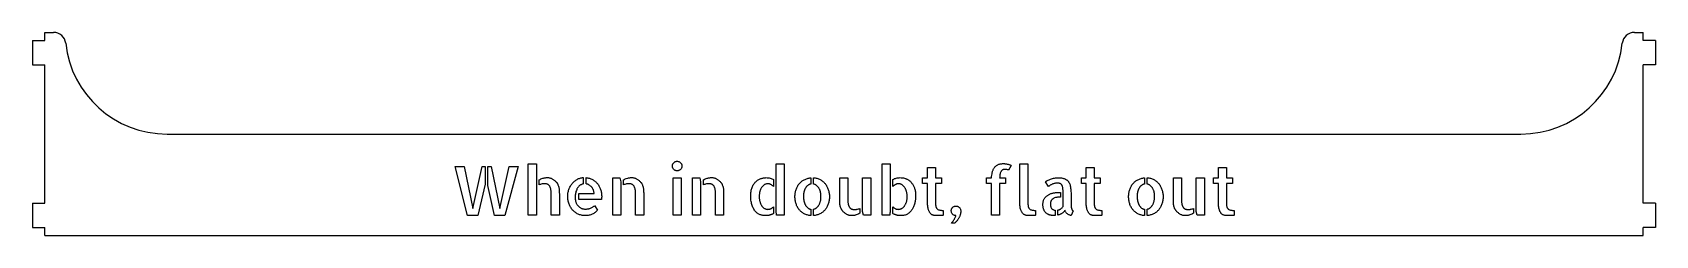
# Model space of a CAD drawing. Header units: millimetres. Extents: x -199 to 199, y -25 to 25.
import ezdxf

# ---------------------------------------------------------------- set-up
doc = ezdxf.new("R2010")
doc.units = ezdxf.units.MM

msp = doc.modelspace()

# ---------------------------------------------------------------- linework, layer by layer
at = {"color": 7, "linetype": 'Continuous', "lineweight": 25}
for p, q in [((-196, 25), (-193.84, 25)), ((-196, 23), (-196, 25)), ((193.84, 25), (196, 25)), ((196, 23), (196, 25)), ((-199, 23), (-196, 23)), ((-199, 23), (-199, 17)), ((199, 23), (196, 23)), ((199, 23), (199, 17)), ((-199, 17), (-196, 17)), ((-196, -17), (-196, 17)), ((196, -17), (196, 17)), ((199, 17), (196, 17)), ((-166, 0), (166, 0)), ((-77.41, -20), (-77.41, -7.35)), ((-77.41, -7.35), (-75.44, -7.35)), ((-75.44, -7.35), (-75.44, -20)), ((-16.63, -18.91), (-16.63, -7.35)), ((-16.63, -7.35), (-14.64, -7.35)), ((-14.64, -7.35), (-14.64, -20)), ((9.35, -20), (9.35, -7.35)), ((9.35, -7.35), (11.32, -7.35)), ((11.32, -7.35), (11.32, -18.91)), ((40.99, -7.74), (40.36, -8.91)), ((43.13, -7.35), (45.11, -7.35)), ((43.13, -17.1), (43.13, -7.35)), ((45.11, -7.35), (45.11, -17.2)), ((-95.37, -8), (-93.16, -8)), ((-92.33, -20.07), (-95.37, -8)), ((-93.16, -8), (-91.04, -18.35)), ((-91.04, -18.35), (-88.76, -8)), ((-88.76, -8), (-87.99, -8)), ((-87.99, -8), (-87.99, -12.35)), ((-87.33, -12.66), (-87.33, -8)), ((-87.33, -8), (-86.55, -8)), ((-86.55, -8), (-84.43, -18.35)), ((-84.43, -18.35), (-82.13, -8)), ((-79.92, -8), (-83.16, -20.07)), ((-82.13, -8), (-79.92, -8)), ((-74.77, -12.53), (-74.77, -11.27)), ((-63.93, -10.72), (-63.93, -12.28)), ((-63.26, -12.27), (-63.26, -10.74)), ((-56.72, -20), (-56.72, -10.82)), ((-56.72, -10.82), (-54.96, -10.82)), ((-54.96, -10.82), (-54.75, -11.75)), ((-54.75, -11.75), (-54.75, -20)), ((-54.08, -12.53), (-54.08, -11.27)), ((-41.92, -10.82), (-39.93, -10.82)), ((-41.92, -20), (-41.92, -10.82)), ((-39.93, -10.82), (-39.93, -20)), ((-37.11, -20), (-37.11, -10.82)), ((-37.11, -10.82), (-35.36, -10.82)), ((-35.36, -10.82), (-35.15, -11.75)), ((-35.15, -11.75), (-35.15, -20)), ((-34.48, -12.53), (-34.48, -11.27)), ((-17.3, -11.17), (-17.3, -12.9)), ((-8.15, -10.78), (-8.15, -12.3)), ((-7.48, -12.3), (-7.48, -10.77)), ((-1.06, -10.82), (0.93, -10.82)), ((-1.06, -15.98), (-1.06, -10.82)), ((0.93, -10.82), (0.93, -15.82)), ((4.56, -19.05), (4.56, -10.82)), ((4.56, -10.82), (6.55, -10.82)), ((6.55, -10.82), (6.55, -20)), ((11.99, -12.92), (11.99, -11.17)), ((19.29, -12.15), (19.29, -10.82)), ((19.29, -10.82), (20.5, -10.82)), ((20.5, -10.82), (20.5, -8.21)), ((20.5, -8.21), (22.47, -8.21)), ((22.47, -8.21), (22.47, -10.82)), ((22.47, -10.82), (23.93, -10.82)), ((23.93, -10.82), (23.93, -12.15)), ((34.93, -12.15), (34.93, -10.82)), ((34.93, -10.82), (36.17, -10.82)), ((38.16, -10.82), (39.57, -10.82)), ((39.57, -10.82), (39.57, -12.15)), ((50.16, -12.9), (49.43, -11.78)), ((58.2, -12.15), (58.2, -10.82)), ((58.2, -10.82), (59.4, -10.82)), ((59.4, -10.82), (59.4, -8.21)), ((59.4, -8.21), (61.37, -8.21)), ((61.37, -8.21), (61.37, -10.82)), ((61.37, -10.82), (62.84, -10.82)), ((62.84, -10.82), (62.84, -12.15)), ((73.67, -10.78), (73.67, -12.3)), ((74.33, -12.3), (74.33, -10.77)), ((80.76, -10.82), (82.75, -10.82)), ((80.76, -15.98), (80.76, -10.82)), ((82.75, -10.82), (82.75, -15.82)), ((86.38, -19.05), (86.38, -10.82)), ((86.38, -10.82), (88.36, -10.82)), ((88.36, -10.82), (88.36, -20)), ((90.61, -12.15), (90.61, -10.82)), ((90.61, -10.82), (91.82, -10.82)), ((91.82, -10.82), (91.82, -8.21)), ((91.82, -8.21), (93.79, -8.21)), ((93.79, -8.21), (93.79, -10.82)), ((93.79, -10.82), (95.25, -10.82)), ((95.25, -10.82), (95.25, -12.15)), ((-87.99, -12.35), (-89.77, -20.07)), ((-85.7, -20.07), (-87.33, -12.66)), ((-71.79, -20), (-71.79, -15)), ((-69.8, -14.84), (-69.8, -20)), ((-65.05, -16.08), (-65.05, -14.64)), ((-65.05, -14.64), (-61.29, -14.64)), ((-51.1, -20), (-51.1, -15)), ((-49.12, -14.84), (-49.12, -20)), ((-31.5, -20), (-31.5, -15)), ((-29.51, -14.84), (-29.51, -20)), ((20.5, -12.15), (19.29, -12.15)), ((20.5, -17.1), (20.5, -12.15)), ((23.93, -12.15), (22.47, -12.15)), ((22.47, -12.15), (22.47, -17.22)), ((36.14, -12.15), (34.93, -12.15)), ((36.14, -20), (36.14, -12.15)), ((39.57, -12.15), (38.13, -12.15)), ((38.13, -12.15), (38.13, -20)), ((52.33, -14.4), (53.05, -14.4)), ((53.05, -15.55), (52.69, -15.55)), ((53.05, -14.4), (53.05, -15.55)), ((53.71, -17.83), (53.71, -14.4)), ((55.68, -15.03), (55.68, -17.28)), ((59.4, -12.15), (58.2, -12.15)), ((59.4, -17.1), (59.4, -12.15)), ((62.84, -12.15), (61.37, -12.15)), ((61.37, -12.15), (61.37, -17.22)), ((91.82, -12.15), (90.61, -12.15)), ((91.82, -17.1), (91.82, -12.15)), ((95.25, -12.15), (93.79, -12.15)), ((93.79, -12.15), (93.79, -17.22)), ((-199, -17), (-196, -17)), ((-199, -17), (-199, -23)), ((-59.47, -16.08), (-65.05, -16.08)), ((-61.18, -17.62), (-60.46, -18.71)), ((-17.3, -17.9), (-17.3, -19.59)), ((-16.52, -20), (-16.63, -18.91)), ((-8.15, -18.5), (-8.15, -20.07)), ((-7.48, -20.07), (-7.48, -18.5)), ((3.89, -18.31), (3.89, -19.51)), ((4.77, -20), (4.56, -19.05)), ((11.99, -19.59), (11.99, -17.9)), ((24.34, -18.79), (24.34, -20)), ((46.98, -18.79), (46.98, -20)), ((51.79, -18.75), (51.79, -20.07)), ((52.46, -19.95), (52.46, -18.71)), ((56.2, -18.92), (55.68, -20.02)), ((63.24, -18.79), (63.24, -20)), ((73.67, -18.5), (73.67, -20.07)), ((74.33, -20.07), (74.33, -18.5)), ((85.71, -18.31), (85.71, -19.51)), ((86.59, -20), (86.38, -19.05)), ((95.66, -18.79), (95.66, -20)), ((199, -17), (196, -17)), ((199, -17), (199, -23)), ((-199, -23), (-196, -23)), ((-196, -25), (-196, -23)), ((-89.77, -20.07), (-92.33, -20.07)), ((-83.16, -20.07), (-85.7, -20.07)), ((-75.44, -20), (-77.41, -20)), ((-69.8, -20), (-71.79, -20)), ((-54.75, -20), (-56.72, -20)), ((-49.12, -20), (-51.1, -20)), ((-39.93, -20), (-41.92, -20)), ((-35.15, -20), (-37.11, -20)), ((-29.51, -20), (-31.5, -20)), ((-14.64, -20), (-16.52, -20)), ((6.55, -20), (4.77, -20)), ((11.22, -20), (9.35, -20)), ((27.1, -21.95), (26.33, -21.95)), ((38.13, -20), (36.14, -20)), ((88.36, -20), (86.59, -20)), ((196, -25), (196, -23)), ((199, -23), (196, -23)), ((-196, -25), (196, -25))]:
    msp.add_line(p, q, dxfattribs=at)
for centre, radius, start, end in [((-193.84, 22), 3, 6.1506, 90), ((193.84, 22), 3, 90, 173.8494), ((-166, 25), 25, 186.1506, 270), ((166, 25), 25, 270, 353.8494)]:
    msp.add_arc(centre, radius, start, end, dxfattribs=at)
for points, knots in [([(-42.08, -7.89), (-42.08, -7.81), (-42.07, -7.65), (-42, -7.43), (-41.89, -7.23), (-41.74, -7.05), (-41.57, -6.9), (-41.37, -6.79), (-41.15, -6.73), (-41, -6.72), (-40.92, -6.71)], [0, 0, 0, 0, 0.1297841, 0.2537, 0.3764243, 0.5037393, 0.6310543, 0.7544076, 0.8741552, 1, 1, 1, 1]), ([(-40.92, -9.04), (-41, -9.04), (-41.16, -9.03), (-41.38, -8.97), (-41.58, -8.86), (-41.75, -8.71), (-41.9, -8.53), (-42, -8.33), (-42.07, -8.11), (-42.08, -7.96), (-42.08, -7.89)], [0, 0, 0, 0, 0.129217, 0.253477, 0.375747, 0.5038, 0.630167, 0.752982, 0.873425, 1, 1, 1, 1]), ([(-40.92, -6.71), (-40.84, -6.72), (-40.69, -6.73), (-40.47, -6.79), (-40.27, -6.9), (-40.09, -7.05), (-39.94, -7.23), (-39.83, -7.43), (-39.76, -7.65), (-39.75, -7.81), (-39.75, -7.89)], [0, 0, 0, 0, 0.12749, 0.250091, 0.372502, 0.499851, 0.626195, 0.748606, 0.871207, 1, 1, 1, 1]), ([(-39.75, -7.89), (-39.75, -7.97), (-39.76, -8.12), (-39.83, -8.34), (-39.94, -8.54), (-40.09, -8.71), (-40.27, -8.86), (-40.47, -8.96), (-40.69, -9.03), (-40.84, -9.04), (-40.92, -9.04)], [0, 0, 0, 0, 0.128318, 0.250449, 0.373655, 0.499812, 0.626325, 0.748286, 0.871682, 1, 1, 1, 1]), ([(36.17, -10.82), (36.19, -10.59), (36.24, -10.14), (36.33, -9.59), (36.45, -9.16), (36.55, -8.87), (36.68, -8.6), (36.82, -8.35), (37, -8.12), (37.2, -7.91), (37.43, -7.73), (37.69, -7.57), (37.99, -7.44), (38.32, -7.35), (38.68, -7.3), (38.94, -7.29), (39.07, -7.28)], [0, 0, 0, 0, 0.133246, 0.262693, 0.325035, 0.385086, 0.442679, 0.498913, 0.55451, 0.610247, 0.666699, 0.725092, 0.786703, 0.852243, 0.922952, 1, 1, 1, 1]), ([(39.07, -7.28), (39.16, -7.29), (39.33, -7.29), (39.59, -7.32), (39.87, -7.37), (40.13, -7.42), (40.39, -7.48), (40.62, -7.56), (40.83, -7.63), (40.94, -7.71), (40.99, -7.74)], [0, 0, 0, 0, 0.127162, 0.262411, 0.402275, 0.540407, 0.673665, 0.798055, 0.9093, 1, 1, 1, 1]), ([(-74.77, -11.27), (-74.62, -11.2), (-74.31, -11.05), (-73.9, -10.91), (-73.56, -10.81), (-73.31, -10.76), (-73.06, -10.72), (-72.9, -10.72), (-72.82, -10.72)], [0, 0, 0, 0, 0.246487, 0.503048, 0.632729, 0.757626, 0.879836, 1, 1, 1, 1]), ([(-72.82, -10.72), (-72.7, -10.72), (-72.47, -10.73), (-72.14, -10.79), (-71.84, -10.88), (-71.57, -11.02), (-71.32, -11.18), (-71.07, -11.37), (-70.81, -11.59), (-70.65, -11.74), (-70.57, -11.83)], [0, 0, 0, 0, 0.136494, 0.263411, 0.383863, 0.498667, 0.615443, 0.736797, 0.865286, 1, 1, 1, 1]), ([(-70.57, -11.83), (-70.52, -11.87), (-70.43, -11.97), (-70.32, -12.12), (-70.22, -12.29), (-70.11, -12.53), (-69.99, -12.84), (-69.9, -13.24), (-69.85, -13.64), (-69.82, -14.04), (-69.81, -14.44), (-69.8, -14.71), (-69.8, -14.84)], [0, 0, 0, 0, 0.0610804, 0.1216146, 0.1823472, 0.2442886, 0.3689937, 0.4958135, 0.622728, 0.75023, 0.8758956, 1, 1, 1, 1]), ([(-67.75, -15.39), (-67.75, -15.24), (-67.74, -14.94), (-67.69, -14.49), (-67.59, -14.05), (-67.46, -13.63), (-67.3, -13.23), (-67.1, -12.85), (-66.88, -12.5), (-66.64, -12.18), (-66.37, -11.87), (-66.07, -11.6), (-65.76, -11.36), (-65.42, -11.15), (-65.07, -10.98), (-64.7, -10.85), (-64.32, -10.75), (-64.06, -10.73), (-63.93, -10.72)], [0, 0, 0, 0, 0.069175, 0.136989, 0.203629, 0.270356, 0.335947, 0.400044, 0.462315, 0.523864, 0.584645, 0.644888, 0.704328, 0.763978, 0.823193, 0.881993, 0.940667, 1, 1, 1, 1]), ([(-63.26, -10.74), (-63.12, -10.75), (-62.83, -10.79), (-62.43, -10.89), (-62.04, -11.02), (-61.67, -11.2), (-61.33, -11.41), (-61.01, -11.65), (-60.72, -11.92), (-60.46, -12.21), (-60.22, -12.54), (-60.01, -12.88), (-59.83, -13.25), (-59.68, -13.63), (-59.57, -14.04), (-59.48, -14.45), (-59.43, -14.87), (-59.42, -15.15), (-59.42, -15.29)], [0, 0, 0, 0, 0.066041, 0.129935, 0.19234, 0.253962, 0.315148, 0.375477, 0.435287, 0.495915, 0.556613, 0.617799, 0.679422, 0.742809, 0.806754, 0.870524, 0.934917, 1, 1, 1, 1]), ([(-54.08, -11.27), (-53.93, -11.2), (-53.62, -11.05), (-53.21, -10.91), (-52.88, -10.81), (-52.63, -10.76), (-52.38, -10.72), (-52.21, -10.72), (-52.13, -10.72)], [0, 0, 0, 0, 0.246487, 0.503048, 0.632729, 0.757626, 0.879836, 1, 1, 1, 1]), ([(-52.13, -10.72), (-52.01, -10.72), (-51.78, -10.73), (-51.46, -10.79), (-51.16, -10.88), (-50.89, -11.02), (-50.63, -11.18), (-50.38, -11.37), (-50.13, -11.59), (-49.96, -11.74), (-49.88, -11.83)], [0, 0, 0, 0, 0.136494, 0.263411, 0.383863, 0.498667, 0.615443, 0.736797, 0.865286, 1, 1, 1, 1]), ([(-49.88, -11.83), (-49.84, -11.87), (-49.75, -11.97), (-49.63, -12.12), (-49.53, -12.29), (-49.42, -12.53), (-49.31, -12.84), (-49.22, -13.24), (-49.16, -13.64), (-49.13, -14.04), (-49.12, -14.44), (-49.12, -14.71), (-49.12, -14.84)], [0, 0, 0, 0, 0.06108, 0.121615, 0.182347, 0.244289, 0.368994, 0.495813, 0.622728, 0.75023, 0.875896, 1, 1, 1, 1]), ([(-34.48, -11.27), (-34.33, -11.2), (-34.02, -11.05), (-33.61, -10.91), (-33.27, -10.81), (-33.02, -10.76), (-32.77, -10.72), (-32.61, -10.72), (-32.52, -10.72)], [0, 0, 0, 0, 0.246487, 0.503048, 0.632729, 0.757626, 0.879836, 1, 1, 1, 1]), ([(-32.52, -10.72), (-32.41, -10.72), (-32.18, -10.73), (-31.85, -10.79), (-31.55, -10.88), (-31.28, -11.02), (-31.03, -11.18), (-30.78, -11.37), (-30.52, -11.59), (-30.36, -11.74), (-30.28, -11.83)], [0, 0, 0, 0, 0.136494, 0.263411, 0.383863, 0.498667, 0.615443, 0.736797, 0.865286, 1, 1, 1, 1]), ([(-30.28, -11.83), (-30.23, -11.87), (-30.14, -11.97), (-30.03, -12.12), (-29.93, -12.29), (-29.82, -12.53), (-29.7, -12.84), (-29.61, -13.24), (-29.56, -13.64), (-29.53, -14.04), (-29.52, -14.44), (-29.51, -14.71), (-29.51, -14.84)], [0, 0, 0, 0, 0.06108, 0.121615, 0.182347, 0.244289, 0.368994, 0.495813, 0.622728, 0.75023, 0.875896, 1, 1, 1, 1]), ([(-22.88, -15.28), (-22.88, -15.07), (-22.87, -14.68), (-22.8, -14.12), (-22.7, -13.61), (-22.54, -13.15), (-22.35, -12.74), (-22.14, -12.36), (-21.9, -12.03), (-21.64, -11.74), (-21.35, -11.49), (-21.05, -11.28), (-20.73, -11.1), (-20.4, -10.97), (-20.07, -10.86), (-19.73, -10.79), (-19.4, -10.74), (-19.18, -10.74), (-19.07, -10.74)], [0, 0, 0, 0, 0.091587, 0.175726, 0.253853, 0.325928, 0.393923, 0.457777, 0.518927, 0.577308, 0.634212, 0.689516, 0.743278, 0.79696, 0.849598, 0.90112, 0.950751, 1, 1, 1, 1]), ([(-19.07, -10.74), (-18.91, -10.74), (-18.58, -10.75), (-18.12, -10.84), (-17.68, -10.97), (-17.42, -11.11), (-17.3, -11.17)], [0, 0, 0, 0, 0.266715, 0.52424, 0.769424, 1, 1, 1, 1]), ([(-12.03, -15.41), (-12.02, -15.25), (-12.02, -14.95), (-11.96, -14.5), (-11.88, -14.07), (-11.76, -13.65), (-11.6, -13.26), (-11.42, -12.89), (-11.21, -12.54), (-10.97, -12.22), (-10.69, -11.93), (-10.4, -11.67), (-10.08, -11.44), (-9.73, -11.23), (-9.36, -11.07), (-8.98, -10.93), (-8.57, -10.84), (-8.29, -10.8), (-8.15, -10.78)], [0, 0, 0, 0, 0.069551, 0.137354, 0.203095, 0.267938, 0.331667, 0.393351, 0.453826, 0.513775, 0.573197, 0.632421, 0.691589, 0.751626, 0.812206, 0.873572, 0.936006, 1, 1, 1, 1]), ([(-7.48, -10.77), (-7.34, -10.78), (-7.05, -10.81), (-6.63, -10.89), (-6.23, -11.02), (-5.86, -11.19), (-5.5, -11.4), (-5.18, -11.64), (-4.88, -11.91), (-4.62, -12.21), (-4.39, -12.53), (-4.18, -12.89), (-4, -13.27), (-3.85, -13.67), (-3.73, -14.09), (-3.64, -14.53), (-3.59, -14.98), (-3.58, -15.29), (-3.58, -15.44)], [0, 0, 0, 0, 0.065295, 0.128348, 0.189848, 0.251007, 0.311289, 0.370526, 0.429118, 0.488028, 0.547345, 0.607808, 0.669418, 0.733107, 0.79805, 0.863901, 0.931087, 1, 1, 1, 1]), ([(11.99, -11.17), (12.12, -11.11), (12.38, -10.97), (12.82, -10.84), (13.28, -10.75), (13.6, -10.74), (13.76, -10.74)], [0, 0, 0, 0, 0.236623, 0.483215, 0.739627, 1, 1, 1, 1]), ([(13.76, -10.74), (13.94, -10.74), (14.31, -10.76), (14.77, -10.85), (15.13, -10.97), (15.39, -11.07), (15.65, -11.21), (15.89, -11.37), (16.13, -11.56), (16.36, -11.76), (16.57, -12.01), (16.77, -12.27), (16.96, -12.56), (17.12, -12.88), (17.27, -13.23), (17.34, -13.47), (17.38, -13.6)], [0, 0, 0, 0, 0.109069, 0.221095, 0.278458, 0.335495, 0.393479, 0.451836, 0.511439, 0.573389, 0.637456, 0.704312, 0.773537, 0.845786, 0.921055, 1, 1, 1, 1]), ([(39.36, -8.72), (39.31, -8.72), (39.21, -8.72), (39.06, -8.75), (38.93, -8.8), (38.82, -8.88), (38.71, -8.97), (38.61, -9.08), (38.52, -9.2), (38.42, -9.39), (38.31, -9.66), (38.23, -10.02), (38.18, -10.41), (38.17, -10.68), (38.16, -10.82)], [0, 0, 0, 0, 0.058419, 0.112615, 0.16459, 0.215366, 0.266937, 0.319681, 0.375479, 0.434902, 0.560502, 0.698675, 0.845331, 1, 1, 1, 1]), ([(40.36, -8.91), (40.27, -8.87), (40.1, -8.79), (39.86, -8.75), (39.67, -8.74), (39.55, -8.72), (39.45, -8.72), (39.39, -8.72), (39.36, -8.72)], [0, 0, 0, 0, 0.264324, 0.559629, 0.704281, 0.825215, 0.924445, 1, 1, 1, 1]), ([(49.43, -11.78), (49.46, -11.75), (49.52, -11.68), (49.64, -11.59), (49.77, -11.5), (49.98, -11.38), (50.28, -11.22), (50.68, -11.07), (51.12, -10.94), (51.6, -10.83), (52.1, -10.76), (52.45, -10.76), (52.62, -10.75)], [0, 0, 0, 0, 0.037384, 0.079985, 0.127105, 0.178963, 0.293707, 0.418706, 0.554069, 0.696883, 0.846211, 1, 1, 1, 1]), ([(52.62, -10.75), (52.78, -10.76), (53.1, -10.76), (53.5, -10.83), (53.8, -10.9), (54.02, -10.98), (54.23, -11.07), (54.42, -11.17), (54.61, -11.3), (54.78, -11.44), (54.94, -11.61), (55.09, -11.79), (55.23, -11.99), (55.34, -12.22), (55.43, -12.47), (55.47, -12.65), (55.49, -12.74)], [0, 0, 0, 0, 0.12646, 0.251152, 0.312265, 0.372378, 0.431501, 0.489714, 0.548039, 0.606824, 0.666668, 0.72812, 0.791526, 0.856771, 0.926481, 1, 1, 1, 1]), ([(69.79, -15.41), (69.79, -15.25), (69.8, -14.95), (69.85, -14.5), (69.94, -14.07), (70.06, -13.65), (70.22, -13.26), (70.4, -12.89), (70.61, -12.54), (70.85, -12.22), (71.12, -11.93), (71.42, -11.67), (71.74, -11.44), (72.08, -11.23), (72.45, -11.07), (72.84, -10.93), (73.25, -10.84), (73.53, -10.8), (73.67, -10.78)], [0, 0, 0, 0, 0.069551, 0.137354, 0.203095, 0.267938, 0.331667, 0.393351, 0.453826, 0.513775, 0.573197, 0.632421, 0.691589, 0.751626, 0.812206, 0.873572, 0.936006, 1, 1, 1, 1]), ([(74.33, -10.77), (74.48, -10.78), (74.77, -10.81), (75.19, -10.89), (75.59, -11.02), (75.96, -11.19), (76.31, -11.4), (76.64, -11.64), (76.93, -11.91), (77.2, -12.21), (77.43, -12.53), (77.64, -12.89), (77.82, -13.27), (77.97, -13.67), (78.09, -14.09), (78.18, -14.53), (78.23, -14.98), (78.24, -15.29), (78.24, -15.44)], [0, 0, 0, 0, 0.065295, 0.128348, 0.189848, 0.251007, 0.311289, 0.370526, 0.429118, 0.488028, 0.547345, 0.607808, 0.669418, 0.733107, 0.79805, 0.863901, 0.931087, 1, 1, 1, 1]), ([(-73.42, -12.22), (-73.46, -12.22), (-73.55, -12.22), (-73.69, -12.24), (-73.85, -12.26), (-74.1, -12.3), (-74.41, -12.37), (-74.65, -12.48), (-74.77, -12.53)], [0, 0, 0, 0, 0.08828, 0.190856, 0.309498, 0.441463, 0.719593, 1, 1, 1, 1]), ([(-71.79, -15), (-71.79, -14.82), (-71.8, -14.47), (-71.83, -14.03), (-71.86, -13.7), (-71.92, -13.47), (-71.98, -13.25), (-72.06, -13.05), (-72.16, -12.86), (-72.27, -12.7), (-72.4, -12.56), (-72.55, -12.43), (-72.73, -12.33), (-72.93, -12.26), (-73.16, -12.22), (-73.33, -12.22), (-73.42, -12.22)], [0, 0, 0, 0, 0.147389, 0.287882, 0.355222, 0.418939, 0.480476, 0.539823, 0.596648, 0.650246, 0.702626, 0.75428, 0.80708, 0.864659, 0.928508, 1, 1, 1, 1]), ([(-63.54, -20.07), (-63.69, -20.06), (-63.98, -20.05), (-64.41, -19.98), (-64.82, -19.86), (-65.22, -19.71), (-65.59, -19.51), (-65.94, -19.27), (-66.27, -19), (-66.56, -18.7), (-66.82, -18.37), (-67.05, -18.01), (-67.26, -17.63), (-67.44, -17.22), (-67.58, -16.79), (-67.68, -16.33), (-67.75, -15.87), (-67.75, -15.55), (-67.75, -15.39)], [0, 0, 0, 0, 0.063132, 0.12452, 0.185701, 0.246917, 0.307786, 0.367594, 0.427047, 0.486975, 0.547281, 0.608048, 0.670317, 0.734047, 0.79897, 0.864654, 0.931396, 1, 1, 1, 1]), ([(-63.93, -12.28), (-64.03, -12.3), (-64.21, -12.35), (-64.48, -12.46), (-64.72, -12.59), (-64.92, -12.77), (-65.11, -12.96), (-65.27, -13.17), (-65.42, -13.39), (-65.57, -13.7), (-65.73, -14.11), (-65.83, -14.52), (-65.88, -14.85), (-65.91, -15.07), (-65.93, -15.28), (-65.93, -15.41), (-65.93, -15.47)], [0, 0, 0, 0, 0.072705, 0.141654, 0.208683, 0.274618, 0.340266, 0.404722, 0.469166, 0.533687, 0.661499, 0.787544, 0.848003, 0.903444, 0.953869, 1, 1, 1, 1]), ([(-65.93, -15.47), (-65.93, -15.58), (-65.93, -15.78), (-65.9, -16.08), (-65.85, -16.37), (-65.78, -16.65), (-65.7, -16.92), (-65.58, -17.16), (-65.45, -17.39), (-65.3, -17.6), (-65.13, -17.79), (-64.93, -17.96), (-64.72, -18.11), (-64.49, -18.24), (-64.23, -18.34), (-63.95, -18.42), (-63.65, -18.46), (-63.44, -18.47), (-63.33, -18.47)], [0, 0, 0, 0, 0.069818, 0.136694, 0.20253, 0.266066, 0.327687, 0.387753, 0.445947, 0.503608, 0.560591, 0.617252, 0.675039, 0.733435, 0.794142, 0.858598, 0.926923, 1, 1, 1, 1]), ([(-61.29, -14.64), (-61.29, -14.57), (-61.3, -14.43), (-61.32, -14.23), (-61.37, -14.03), (-61.43, -13.83), (-61.5, -13.64), (-61.6, -13.45), (-61.71, -13.27), (-61.88, -13.05), (-62.12, -12.79), (-62.4, -12.58), (-62.65, -12.44), (-62.84, -12.36), (-63.05, -12.3), (-63.19, -12.28), (-63.26, -12.27)], [0, 0, 0, 0, 0.062546, 0.124011, 0.185161, 0.246726, 0.308605, 0.369953, 0.432152, 0.495207, 0.621212, 0.746891, 0.809602, 0.871751, 0.935182, 1, 1, 1, 1]), ([(-59.42, -15.29), (-59.42, -15.42), (-59.42, -15.69), (-59.45, -15.95), (-59.47, -16.08)], [0, 0, 0, 0, 0.499052, 1, 1, 1, 1]), ([(-52.73, -12.22), (-52.77, -12.22), (-52.86, -12.22), (-53.01, -12.24), (-53.17, -12.26), (-53.41, -12.3), (-53.72, -12.37), (-53.96, -12.48), (-54.08, -12.53)], [0, 0, 0, 0, 0.08828, 0.190856, 0.309498, 0.441463, 0.719593, 1, 1, 1, 1]), ([(-51.1, -15), (-51.11, -14.82), (-51.11, -14.47), (-51.14, -14.03), (-51.18, -13.7), (-51.23, -13.47), (-51.3, -13.25), (-51.38, -13.05), (-51.47, -12.86), (-51.59, -12.7), (-51.72, -12.56), (-51.87, -12.43), (-52.04, -12.33), (-52.24, -12.26), (-52.48, -12.22), (-52.64, -12.22), (-52.73, -12.22)], [0, 0, 0, 0, 0.147389, 0.287882, 0.355222, 0.418939, 0.480476, 0.539823, 0.596648, 0.650246, 0.702626, 0.75428, 0.80708, 0.864659, 0.928508, 1, 1, 1, 1]), ([(-33.13, -12.22), (-33.17, -12.22), (-33.26, -12.22), (-33.4, -12.24), (-33.56, -12.26), (-33.8, -12.3), (-34.12, -12.37), (-34.36, -12.48), (-34.48, -12.53)], [0, 0, 0, 0, 0.08828, 0.190856, 0.309498, 0.441463, 0.719593, 1, 1, 1, 1]), ([(-31.5, -15), (-31.5, -14.82), (-31.51, -14.47), (-31.54, -14.03), (-31.57, -13.7), (-31.63, -13.47), (-31.69, -13.25), (-31.77, -13.05), (-31.87, -12.86), (-31.98, -12.7), (-32.11, -12.56), (-32.26, -12.43), (-32.44, -12.33), (-32.64, -12.26), (-32.87, -12.22), (-33.04, -12.22), (-33.13, -12.22)], [0, 0, 0, 0, 0.147389, 0.287882, 0.355222, 0.418939, 0.480476, 0.539823, 0.596648, 0.650246, 0.702626, 0.75428, 0.80708, 0.864659, 0.928508, 1, 1, 1, 1]), ([(-21.68, -19.07), (-21.78, -18.95), (-21.98, -18.7), (-22.22, -18.28), (-22.43, -17.83), (-22.6, -17.34), (-22.72, -16.83), (-22.81, -16.31), (-22.87, -15.79), (-22.88, -15.45), (-22.88, -15.28)], [0, 0, 0, 0, 0.115942, 0.234186, 0.357208, 0.485661, 0.616587, 0.745662, 0.873418, 1, 1, 1, 1]), ([(-18.68, -12.25), (-18.76, -12.25), (-18.92, -12.26), (-19.16, -12.31), (-19.38, -12.39), (-19.58, -12.5), (-19.77, -12.64), (-19.94, -12.8), (-20.1, -12.99), (-20.24, -13.2), (-20.37, -13.42), (-20.48, -13.67), (-20.57, -13.93), (-20.66, -14.21), (-20.72, -14.49), (-20.76, -14.8), (-20.79, -15.11), (-20.79, -15.32), (-20.8, -15.42)], [0, 0, 0, 0, 0.058256, 0.113459, 0.168079, 0.222648, 0.277695, 0.33332, 0.390674, 0.45057, 0.51178, 0.575017, 0.640641, 0.708971, 0.778933, 0.850412, 0.924183, 1, 1, 1, 1]), ([(-20.8, -15.42), (-20.8, -15.53), (-20.79, -15.74), (-20.76, -16.05), (-20.71, -16.35), (-20.64, -16.64), (-20.55, -16.91), (-20.45, -17.16), (-20.33, -17.4), (-20.2, -17.62), (-20.05, -17.82), (-19.89, -18), (-19.72, -18.16), (-19.52, -18.29), (-19.32, -18.4), (-19.1, -18.48), (-18.88, -18.53), (-18.73, -18.53), (-18.65, -18.53)], [0, 0, 0, 0, 0.07671, 0.150882, 0.222818, 0.29343, 0.361979, 0.427925, 0.490835, 0.552335, 0.611718, 0.668841, 0.725192, 0.780686, 0.835865, 0.89039, 0.944548, 1, 1, 1, 1]), ([(-17.3, -12.9), (-17.39, -12.81), (-17.58, -12.63), (-17.86, -12.45), (-18.09, -12.35), (-18.28, -12.29), (-18.48, -12.26), (-18.61, -12.25), (-18.68, -12.25)], [0, 0, 0, 0, 0.251607, 0.496778, 0.618862, 0.742398, 0.868052, 1, 1, 1, 1]), ([(-8.15, -20.07), (-8.3, -20.05), (-8.58, -20.02), (-9, -19.93), (-9.4, -19.8), (-9.77, -19.63), (-10.11, -19.42), (-10.43, -19.18), (-10.72, -18.92), (-10.99, -18.62), (-11.23, -18.3), (-11.44, -17.95), (-11.62, -17.57), (-11.76, -17.17), (-11.88, -16.75), (-11.96, -16.31), (-12.02, -15.86), (-12.02, -15.56), (-12.03, -15.41)], [0, 0, 0, 0, 0.065503, 0.128784, 0.190472, 0.251067, 0.311015, 0.369863, 0.42861, 0.487623, 0.547263, 0.608012, 0.669716, 0.733712, 0.798999, 0.864808, 0.931696, 1, 1, 1, 1]), ([(-8.15, -12.3), (-8.22, -12.32), (-8.35, -12.35), (-8.54, -12.42), (-8.72, -12.52), (-8.89, -12.64), (-9.05, -12.78), (-9.2, -12.94), (-9.33, -13.12), (-9.46, -13.32), (-9.57, -13.54), (-9.67, -13.77), (-9.76, -14.01), (-9.82, -14.26), (-9.88, -14.52), (-9.91, -14.79), (-9.94, -15.07), (-9.94, -15.26), (-9.94, -15.36)], [0, 0, 0, 0, 0.053667, 0.107145, 0.160153, 0.213482, 0.26885, 0.325484, 0.384846, 0.446903, 0.510884, 0.575509, 0.641678, 0.70894, 0.778523, 0.84973, 0.923728, 1, 1, 1, 1]), ([(-9.94, -15.36), (-9.94, -15.55), (-9.92, -15.94), (-9.85, -16.41), (-9.76, -16.76), (-9.68, -17.01), (-9.58, -17.24), (-9.48, -17.46), (-9.36, -17.66), (-9.22, -17.85), (-9.07, -18.01), (-8.91, -18.16), (-8.74, -18.29), (-8.56, -18.39), (-8.36, -18.46), (-8.22, -18.49), (-8.15, -18.5)], [0, 0, 0, 0, 0.149774, 0.293153, 0.361821, 0.427996, 0.492341, 0.554553, 0.614718, 0.672821, 0.729505, 0.784819, 0.839482, 0.89263, 0.945793, 1, 1, 1, 1]), ([(-5.64, -15.44), (-5.65, -15.34), (-5.65, -15.15), (-5.67, -14.86), (-5.71, -14.58), (-5.76, -14.31), (-5.83, -14.05), (-5.92, -13.81), (-6.01, -13.57), (-6.13, -13.36), (-6.26, -13.15), (-6.4, -12.97), (-6.55, -12.8), (-6.72, -12.65), (-6.89, -12.53), (-7.08, -12.42), (-7.28, -12.35), (-7.41, -12.31), (-7.48, -12.3)], [0, 0, 0, 0, 0.075405, 0.148593, 0.220358, 0.28971, 0.357495, 0.423585, 0.487561, 0.550073, 0.610945, 0.670025, 0.727255, 0.783241, 0.83817, 0.892221, 0.945596, 1, 1, 1, 1]), ([(-3.58, -15.44), (-3.58, -15.6), (-3.59, -15.9), (-3.64, -16.35), (-3.73, -16.79), (-3.85, -17.21), (-4.01, -17.6), (-4.19, -17.98), (-4.41, -18.32), (-4.64, -18.64), (-4.91, -18.93), (-5.21, -19.2), (-5.53, -19.43), (-5.89, -19.63), (-6.26, -19.8), (-6.65, -19.93), (-7.06, -20.02), (-7.34, -20.05), (-7.48, -20.07)], [0, 0, 0, 0, 0.069174, 0.136608, 0.20277, 0.268155, 0.332005, 0.393836, 0.454101, 0.513508, 0.572118, 0.63129, 0.690639, 0.751284, 0.81237, 0.873852, 0.93614, 1, 1, 1, 1]), ([(-7.48, -18.5), (-7.42, -18.49), (-7.28, -18.45), (-7.09, -18.37), (-6.91, -18.28), (-6.74, -18.16), (-6.58, -18.02), (-6.43, -17.86), (-6.29, -17.68), (-6.15, -17.48), (-6.03, -17.26), (-5.93, -17.03), (-5.84, -16.79), (-5.77, -16.54), (-5.71, -16.28), (-5.67, -16.01), (-5.65, -15.73), (-5.65, -15.54), (-5.64, -15.44)], [0, 0, 0, 0, 0.053935, 0.106497, 0.159726, 0.213749, 0.268771, 0.325908, 0.385666, 0.448019, 0.512492, 0.577224, 0.643409, 0.711191, 0.779728, 0.850668, 0.924204, 1, 1, 1, 1]), ([(0.93, -15.82), (0.93, -16), (0.94, -16.35), (0.97, -16.79), (1, -17.12), (1.05, -17.34), (1.11, -17.56), (1.19, -17.75), (1.28, -17.93), (1.39, -18.09), (1.52, -18.24), (1.68, -18.36), (1.86, -18.46), (2.06, -18.53), (2.29, -18.58), (2.45, -18.58), (2.54, -18.58)], [0, 0, 0, 0, 0.150344, 0.291769, 0.358248, 0.42096, 0.481092, 0.538268, 0.593108, 0.646523, 0.699698, 0.753133, 0.808329, 0.866913, 0.930008, 1, 1, 1, 1]), ([(13.39, -12.25), (13.32, -12.25), (13.18, -12.25), (12.98, -12.29), (12.79, -12.34), (12.61, -12.42), (12.44, -12.51), (12.28, -12.63), (12.12, -12.76), (12.03, -12.87), (11.99, -12.92)], [0, 0, 0, 0, 0.129354, 0.25434, 0.377553, 0.498099, 0.61981, 0.742426, 0.869215, 1, 1, 1, 1]), ([(13.31, -18.53), (13.39, -18.53), (13.54, -18.53), (13.77, -18.48), (13.99, -18.4), (14.2, -18.29), (14.39, -18.16), (14.57, -18), (14.73, -17.83), (14.88, -17.63), (15.02, -17.41), (15.14, -17.18), (15.25, -16.92), (15.34, -16.64), (15.41, -16.36), (15.46, -16.05), (15.5, -15.74), (15.5, -15.53), (15.5, -15.42)], [0, 0, 0, 0, 0.056768, 0.111659, 0.165792, 0.220575, 0.276142, 0.33214, 0.388825, 0.447664, 0.508335, 0.571306, 0.637218, 0.705997, 0.77749, 0.849572, 0.923841, 1, 1, 1, 1]), ([(15.5, -15.42), (15.5, -15.32), (15.5, -15.11), (15.47, -14.81), (15.42, -14.51), (15.35, -14.22), (15.27, -13.95), (15.17, -13.68), (15.06, -13.44), (14.93, -13.21), (14.79, -13), (14.63, -12.81), (14.46, -12.65), (14.27, -12.51), (14.07, -12.39), (13.85, -12.31), (13.63, -12.26), (13.47, -12.25), (13.39, -12.25)], [0, 0, 0, 0, 0.074461, 0.146924, 0.218267, 0.288814, 0.357634, 0.423771, 0.488068, 0.549848, 0.609557, 0.667686, 0.723575, 0.779567, 0.834175, 0.888719, 0.94318, 1, 1, 1, 1]), ([(17.57, -15.25), (17.57, -15.4), (17.56, -15.71), (17.52, -16.16), (17.45, -16.61), (17.36, -17.05), (17.24, -17.48), (17.08, -17.88), (16.9, -18.26), (16.69, -18.61), (16.46, -18.93), (16.18, -19.22), (15.89, -19.47), (15.57, -19.69), (15.21, -19.87), (14.83, -19.99), (14.41, -20.07), (14.12, -20.08), (13.98, -20.08)], [0, 0, 0, 0, 0.068313, 0.13615, 0.203392, 0.270705, 0.336554, 0.400154, 0.462032, 0.522481, 0.58154, 0.639453, 0.696995, 0.7547, 0.812894, 0.872357, 0.934483, 1, 1, 1, 1]), ([(17.38, -13.6), (17.41, -13.73), (17.47, -13.99), (17.53, -14.39), (17.57, -14.81), (17.57, -15.1), (17.57, -15.25)], [0, 0, 0, 0, 0.236455, 0.481921, 0.73557, 1, 1, 1, 1]), ([(48.78, -17.28), (48.78, -17.16), (48.79, -16.93), (48.85, -16.59), (48.95, -16.27), (49.09, -15.98), (49.26, -15.73), (49.45, -15.49), (49.67, -15.28), (49.91, -15.09), (50.17, -14.92), (50.44, -14.78), (50.73, -14.66), (51.04, -14.57), (51.36, -14.49), (51.68, -14.44), (52, -14.4), (52.22, -14.4), (52.33, -14.4)], [0, 0, 0, 0, 0.070749, 0.13773, 0.201483, 0.263411, 0.324285, 0.383572, 0.44219, 0.501183, 0.560894, 0.620934, 0.682419, 0.745581, 0.809443, 0.873401, 0.936389, 1, 1, 1, 1]), ([(52.2, -12.1), (52.08, -12.11), (51.85, -12.11), (51.53, -12.19), (51.22, -12.28), (50.94, -12.4), (50.69, -12.52), (50.48, -12.67), (50.3, -12.79), (50.21, -12.87), (50.16, -12.9)], [0, 0, 0, 0, 0.15716, 0.307368, 0.450376, 0.587182, 0.713454, 0.830777, 0.928365, 1, 1, 1, 1]), ([(52.69, -15.55), (52.58, -15.56), (52.35, -15.57), (52, -15.61), (51.65, -15.7), (51.38, -15.83), (51.19, -15.96), (51.05, -16.08), (50.93, -16.22), (50.82, -16.38), (50.73, -16.56), (50.66, -16.76), (50.63, -16.99), (50.62, -17.15), (50.62, -17.23)], [0, 0, 0, 0, 0.1103154, 0.2279647, 0.3462999, 0.4637919, 0.5224701, 0.5818769, 0.6429398, 0.7060557, 0.7721077, 0.8415467, 0.917672, 1, 1, 1, 1]), ([(53.71, -14.4), (53.71, -14.27), (53.71, -14.03), (53.7, -13.7), (53.67, -13.4), (53.64, -13.14), (53.59, -12.92), (53.53, -12.73), (53.45, -12.57), (53.36, -12.44), (53.26, -12.34), (53.14, -12.25), (53.01, -12.2), (52.82, -12.14), (52.55, -12.11), (52.32, -12.11), (52.2, -12.1)], [0, 0, 0, 0, 0.115806, 0.219159, 0.31024, 0.3892, 0.45792, 0.519261, 0.572376, 0.619878, 0.664211, 0.706568, 0.748809, 0.792474, 0.888541, 1, 1, 1, 1]), ([(55.49, -12.74), (55.52, -12.93), (55.59, -13.31), (55.64, -13.89), (55.68, -14.46), (55.68, -14.84), (55.68, -15.03)], [0, 0, 0, 0, 0.252201, 0.503214, 0.752297, 1, 1, 1, 1]), ([(73.67, -20.07), (73.52, -20.05), (73.23, -20.02), (72.82, -19.93), (72.42, -19.8), (72.05, -19.63), (71.71, -19.42), (71.39, -19.18), (71.09, -18.92), (70.83, -18.62), (70.59, -18.3), (70.38, -17.95), (70.2, -17.57), (70.05, -17.17), (69.93, -16.75), (69.85, -16.31), (69.8, -15.86), (69.79, -15.56), (69.79, -15.41)], [0, 0, 0, 0, 0.065503, 0.128784, 0.190472, 0.251067, 0.311015, 0.369863, 0.42861, 0.487623, 0.547263, 0.608012, 0.669716, 0.733712, 0.798999, 0.864808, 0.931696, 1, 1, 1, 1]), ([(73.67, -12.3), (73.6, -12.32), (73.47, -12.35), (73.28, -12.42), (73.1, -12.52), (72.93, -12.64), (72.77, -12.78), (72.62, -12.94), (72.49, -13.12), (72.36, -13.32), (72.25, -13.54), (72.15, -13.77), (72.06, -14.01), (72, -14.26), (71.94, -14.52), (71.9, -14.79), (71.88, -15.07), (71.88, -15.26), (71.87, -15.36)], [0, 0, 0, 0, 0.053667, 0.107145, 0.160153, 0.213482, 0.26885, 0.325484, 0.384846, 0.446903, 0.510884, 0.575509, 0.641678, 0.70894, 0.778523, 0.84973, 0.923728, 1, 1, 1, 1]), ([(71.87, -15.36), (71.88, -15.55), (71.89, -15.94), (71.97, -16.41), (72.06, -16.76), (72.14, -17.01), (72.24, -17.24), (72.34, -17.46), (72.46, -17.66), (72.6, -17.85), (72.74, -18.01), (72.9, -18.16), (73.08, -18.29), (73.26, -18.39), (73.46, -18.46), (73.6, -18.49), (73.67, -18.5)], [0, 0, 0, 0, 0.149774, 0.293153, 0.361821, 0.427996, 0.492341, 0.554553, 0.614718, 0.672821, 0.729505, 0.784819, 0.839482, 0.89263, 0.945793, 1, 1, 1, 1]), ([(76.17, -15.44), (76.17, -15.34), (76.17, -15.15), (76.14, -14.86), (76.11, -14.58), (76.05, -14.31), (75.99, -14.05), (75.9, -13.81), (75.8, -13.57), (75.69, -13.36), (75.56, -13.15), (75.42, -12.97), (75.26, -12.8), (75.1, -12.65), (74.92, -12.53), (74.74, -12.42), (74.54, -12.35), (74.4, -12.31), (74.33, -12.3)], [0, 0, 0, 0, 0.075405, 0.148593, 0.220358, 0.28971, 0.357495, 0.423585, 0.487561, 0.550073, 0.610945, 0.670025, 0.727255, 0.783241, 0.83817, 0.892221, 0.945596, 1, 1, 1, 1]), ([(78.24, -15.44), (78.24, -15.6), (78.23, -15.9), (78.18, -16.35), (78.09, -16.79), (77.96, -17.21), (77.81, -17.6), (77.62, -17.98), (77.41, -18.32), (77.17, -18.64), (76.91, -18.93), (76.61, -19.2), (76.28, -19.43), (75.93, -19.63), (75.56, -19.8), (75.16, -19.93), (74.75, -20.02), (74.47, -20.05), (74.33, -20.07)], [0, 0, 0, 0, 0.069174, 0.136608, 0.20277, 0.268155, 0.332005, 0.393836, 0.454101, 0.513508, 0.572118, 0.63129, 0.690639, 0.751284, 0.81237, 0.873852, 0.93614, 1, 1, 1, 1]), ([(74.33, -18.5), (74.4, -18.49), (74.53, -18.45), (74.72, -18.37), (74.9, -18.28), (75.08, -18.16), (75.24, -18.02), (75.39, -17.86), (75.53, -17.68), (75.66, -17.48), (75.78, -17.26), (75.89, -17.03), (75.98, -16.79), (76.05, -16.54), (76.1, -16.28), (76.14, -16.01), (76.17, -15.73), (76.17, -15.54), (76.17, -15.44)], [0, 0, 0, 0, 0.053935, 0.106497, 0.159726, 0.213749, 0.268771, 0.325908, 0.385666, 0.448019, 0.512492, 0.577224, 0.643409, 0.711191, 0.779728, 0.850668, 0.924204, 1, 1, 1, 1]), ([(82.75, -15.82), (82.75, -16), (82.75, -16.35), (82.78, -16.79), (82.82, -17.12), (82.87, -17.34), (82.93, -17.56), (83, -17.75), (83.09, -17.93), (83.21, -18.09), (83.34, -18.24), (83.49, -18.36), (83.67, -18.46), (83.88, -18.53), (84.11, -18.58), (84.27, -18.58), (84.36, -18.58)], [0, 0, 0, 0, 0.150344, 0.291769, 0.358248, 0.42096, 0.481092, 0.538268, 0.593108, 0.646523, 0.699698, 0.753133, 0.808329, 0.866913, 0.930008, 1, 1, 1, 1]), ([(-60.46, -18.71), (-60.55, -18.82), (-60.73, -19.03), (-61.04, -19.3), (-61.36, -19.54), (-61.72, -19.73), (-62.11, -19.88), (-62.54, -19.99), (-63.02, -20.05), (-63.36, -20.06), (-63.54, -20.07)], [0, 0, 0, 0, 0.120361, 0.236304, 0.351142, 0.464606, 0.582501, 0.709167, 0.848584, 1, 1, 1, 1]), ([(-63.33, -18.47), (-63.26, -18.47), (-63.11, -18.46), (-62.87, -18.43), (-62.59, -18.37), (-62.3, -18.29), (-62, -18.16), (-61.7, -18.02), (-61.42, -17.84), (-61.26, -17.7), (-61.18, -17.62)], [0, 0, 0, 0, 0.084951, 0.189946, 0.310045, 0.440377, 0.57801, 0.720204, 0.862279, 1, 1, 1, 1]), ([(-19.28, -20.08), (-19.39, -20.08), (-19.61, -20.07), (-19.93, -20.03), (-20.25, -19.95), (-20.57, -19.85), (-20.87, -19.71), (-21.16, -19.54), (-21.43, -19.33), (-21.59, -19.16), (-21.68, -19.07)], [0, 0, 0, 0, 0.120915, 0.242024, 0.364049, 0.488338, 0.613001, 0.73838, 0.866778, 1, 1, 1, 1]), ([(-17.3, -19.59), (-17.36, -19.63), (-17.5, -19.7), (-17.72, -19.79), (-17.96, -19.87), (-18.2, -19.95), (-18.46, -20.01), (-18.73, -20.05), (-19, -20.08), (-19.19, -20.08), (-19.28, -20.08)], [0, 0, 0, 0, 0.10958, 0.224646, 0.344968, 0.470474, 0.599822, 0.729877, 0.863404, 1, 1, 1, 1]), ([(-18.65, -18.53), (-18.58, -18.53), (-18.45, -18.53), (-18.26, -18.5), (-18.08, -18.45), (-17.91, -18.38), (-17.74, -18.29), (-17.59, -18.18), (-17.43, -18.05), (-17.34, -17.95), (-17.3, -17.9)], [0, 0, 0, 0, 0.126914, 0.250414, 0.370792, 0.492263, 0.613411, 0.738419, 0.866064, 1, 1, 1, 1]), ([(-0.29, -18.99), (-0.34, -18.94), (-0.43, -18.85), (-0.54, -18.69), (-0.65, -18.53), (-0.76, -18.29), (-0.88, -17.98), (-0.98, -17.58), (-1.03, -17.18), (-1.05, -16.78), (-1.05, -16.38), (-1.06, -16.11), (-1.06, -15.98)], [0, 0, 0, 0, 0.060926, 0.121959, 0.18273, 0.245223, 0.370229, 0.49627, 0.623602, 0.74997, 0.876122, 1, 1, 1, 1]), ([(1.99, -20.08), (1.86, -20.08), (1.63, -20.07), (1.29, -20.02), (0.98, -19.92), (0.71, -19.78), (0.44, -19.62), (0.19, -19.43), (-0.06, -19.22), (-0.21, -19.07), (-0.29, -18.99)], [0, 0, 0, 0, 0.142597, 0.270904, 0.391105, 0.509385, 0.628183, 0.747843, 0.870508, 1, 1, 1, 1]), ([(3.89, -19.51), (3.75, -19.58), (3.45, -19.74), (3.05, -19.89), (2.73, -19.99), (2.48, -20.04), (2.23, -20.08), (2.07, -20.08), (1.99, -20.08)], [0, 0, 0, 0, 0.244345, 0.500557, 0.629713, 0.755006, 0.87863, 1, 1, 1, 1]), ([(2.54, -18.58), (2.58, -18.58), (2.67, -18.58), (2.81, -18.57), (2.97, -18.55), (3.21, -18.51), (3.53, -18.44), (3.77, -18.35), (3.89, -18.31)], [0, 0, 0, 0, 0.085237, 0.18642, 0.303698, 0.437429, 0.720779, 1, 1, 1, 1]), ([(11.32, -18.91), (11.31, -18.99), (11.3, -19.16), (11.27, -19.43), (11.24, -19.72), (11.23, -19.91), (11.22, -20)], [0, 0, 0, 0, 0.223265, 0.47806, 0.741412, 1, 1, 1, 1]), ([(11.99, -17.9), (12.07, -17.99), (12.25, -18.16), (12.51, -18.33), (12.74, -18.44), (12.92, -18.49), (13.11, -18.53), (13.24, -18.53), (13.31, -18.53)], [0, 0, 0, 0, 0.2430436, 0.4890746, 0.6135429, 0.74045, 0.8671052, 1, 1, 1, 1]), ([(13.98, -20.08), (13.88, -20.08), (13.69, -20.08), (13.42, -20.05), (13.15, -20.01), (12.88, -19.96), (12.64, -19.88), (12.4, -19.8), (12.18, -19.71), (12.05, -19.63), (11.99, -19.59)], [0, 0, 0, 0, 0.136317, 0.270872, 0.402645, 0.53264, 0.65871, 0.778428, 0.892076, 1, 1, 1, 1]), ([(22.06, -20.02), (21.97, -20), (21.8, -19.96), (21.57, -19.85), (21.36, -19.72), (21.19, -19.54), (21.05, -19.34), (20.93, -19.14), (20.82, -18.92), (20.7, -18.62), (20.6, -18.24), (20.54, -17.87), (20.52, -17.59), (20.51, -17.4), (20.5, -17.24), (20.5, -17.15), (20.5, -17.1)], [0, 0, 0, 0, 0.075547, 0.145275, 0.213421, 0.280833, 0.349042, 0.415933, 0.483481, 0.551053, 0.683291, 0.808998, 0.866921, 0.91805, 0.962401, 1, 1, 1, 1]), ([(22.47, -17.22), (22.47, -17.3), (22.47, -17.47), (22.5, -17.7), (22.54, -17.9), (22.61, -18.08), (22.69, -18.22), (22.79, -18.35), (22.9, -18.46), (23.07, -18.59), (23.32, -18.69), (23.64, -18.76), (23.98, -18.79), (24.22, -18.79), (24.34, -18.79)], [0, 0, 0, 0, 0.090852, 0.172083, 0.243662, 0.307518, 0.365492, 0.421312, 0.475408, 0.52955, 0.639406, 0.752382, 0.873017, 1, 1, 1, 1]), ([(26.3, -18.89), (26.3, -18.81), (26.31, -18.66), (26.38, -18.44), (26.48, -18.24), (26.63, -18.07), (26.8, -17.92), (27, -17.81), (27.22, -17.75), (27.38, -17.74), (27.45, -17.74)], [0, 0, 0, 0, 0.129078, 0.253206, 0.374717, 0.499922, 0.625127, 0.748432, 0.870922, 1, 1, 1, 1]), ([(27.45, -20.07), (27.38, -20.06), (27.22, -20.05), (27, -19.98), (26.8, -19.88), (26.63, -19.73), (26.48, -19.55), (26.38, -19.35), (26.31, -19.13), (26.3, -18.97), (26.3, -18.89)], [0, 0, 0, 0, 0.12835, 0.250888, 0.373497, 0.499686, 0.626231, 0.748222, 0.87165, 1, 1, 1, 1]), ([(28.63, -18.89), (28.63, -18.91), (28.63, -18.96), (28.62, -19.04), (28.62, -19.15), (28.61, -19.28), (28.6, -19.44), (28.56, -19.62), (28.52, -19.81), (28.46, -20.01), (28.38, -20.23), (28.27, -20.46), (28.15, -20.7), (28.01, -20.95), (27.83, -21.2), (27.62, -21.46), (27.38, -21.71), (27.19, -21.87), (27.1, -21.95)], [0, 0, 0, 0, 0.015679, 0.038896, 0.069603, 0.108513, 0.153011, 0.203557, 0.258946, 0.320192, 0.386178, 0.457609, 0.533525, 0.614783, 0.70101, 0.793532, 0.892834, 1, 1, 1, 1]), ([(27.45, -17.74), (27.53, -17.74), (27.69, -17.75), (27.91, -17.81), (28.11, -17.93), (28.29, -18.08), (28.44, -18.25), (28.55, -18.45), (28.61, -18.67), (28.62, -18.82), (28.63, -18.89)], [0, 0, 0, 0, 0.1299007, 0.2535552, 0.3770194, 0.5044488, 0.6318782, 0.7541868, 0.8740421, 1, 1, 1, 1]), ([(44.71, -20.02), (44.62, -19.99), (44.45, -19.95), (44.21, -19.84), (44.01, -19.71), (43.84, -19.53), (43.7, -19.34), (43.57, -19.13), (43.46, -18.92), (43.34, -18.62), (43.23, -18.24), (43.17, -17.87), (43.15, -17.59), (43.13, -17.4), (43.13, -17.24), (43.13, -17.15), (43.13, -17.1)], [0, 0, 0, 0, 0.076095, 0.146397, 0.214563, 0.281514, 0.348663, 0.415358, 0.482326, 0.550409, 0.683045, 0.808894, 0.866834, 0.918026, 0.96239, 1, 1, 1, 1]), ([(45.11, -17.2), (45.11, -17.29), (45.12, -17.45), (45.14, -17.69), (45.19, -17.89), (45.25, -18.07), (45.33, -18.22), (45.43, -18.35), (45.54, -18.46), (45.71, -18.58), (45.95, -18.68), (46.27, -18.75), (46.62, -18.79), (46.86, -18.79), (46.98, -18.79)], [0, 0, 0, 0, 0.090506, 0.17226, 0.244382, 0.30849, 0.367308, 0.422915, 0.47621, 0.528488, 0.635292, 0.747213, 0.869291, 1, 1, 1, 1]), ([(51.58, -20.08), (51.49, -20.08), (51.31, -20.08), (51.04, -20.05), (50.77, -20), (50.51, -19.94), (50.26, -19.86), (50.03, -19.74), (49.81, -19.62), (49.61, -19.46), (49.42, -19.29), (49.26, -19.08), (49.11, -18.86), (48.99, -18.6), (48.89, -18.31), (48.83, -17.99), (48.79, -17.65), (48.78, -17.41), (48.78, -17.28)], [0, 0, 0, 0, 0.06038, 0.120475, 0.179559, 0.239006, 0.297097, 0.353713, 0.409948, 0.466018, 0.522677, 0.580054, 0.639604, 0.702189, 0.768723, 0.839735, 0.916635, 1, 1, 1, 1]), ([(50.62, -17.23), (50.62, -17.35), (50.63, -17.56), (50.68, -17.86), (50.78, -18.12), (50.91, -18.33), (51.08, -18.49), (51.29, -18.62), (51.53, -18.71), (51.7, -18.73), (51.79, -18.75)], [0, 0, 0, 0, 0.159886, 0.300556, 0.42542, 0.538291, 0.645631, 0.756691, 0.873003, 1, 1, 1, 1]), ([(52.46, -18.71), (52.52, -18.7), (52.65, -18.67), (52.83, -18.6), (53.01, -18.51), (53.22, -18.36), (53.47, -18.15), (53.63, -17.94), (53.71, -17.83)], [0, 0, 0, 0, 0.125717, 0.249385, 0.373882, 0.498009, 0.748736, 1, 1, 1, 1]), ([(54.17, -18.76), (54.14, -18.83), (54.07, -18.97), (53.93, -19.16), (53.74, -19.33), (53.52, -19.49), (53.28, -19.64), (53.02, -19.76), (52.75, -19.87), (52.56, -19.93), (52.46, -19.95)], [0, 0, 0, 0, 0.103261, 0.212877, 0.330182, 0.457506, 0.590713, 0.72506, 0.860974, 1, 1, 1, 1]), ([(55.68, -20.02), (55.61, -20.01), (55.46, -20), (55.23, -19.92), (55, -19.81), (54.78, -19.65), (54.58, -19.46), (54.4, -19.25), (54.26, -19.02), (54.2, -18.85), (54.17, -18.76)], [0, 0, 0, 0, 0.105013, 0.220545, 0.345538, 0.477787, 0.611512, 0.742474, 0.87036, 1, 1, 1, 1]), ([(55.68, -17.28), (55.68, -17.34), (55.69, -17.46), (55.7, -17.68), (55.72, -17.92), (55.76, -18.18), (55.82, -18.42), (55.9, -18.61), (55.97, -18.75), (56.04, -18.82), (56.12, -18.89), (56.17, -18.91), (56.2, -18.92)], [0, 0, 0, 0, 0.0896624, 0.2129076, 0.3539963, 0.4989199, 0.6410194, 0.7754048, 0.837803, 0.8946806, 0.9479519, 1, 1, 1, 1]), ([(60.96, -20.02), (60.88, -20), (60.71, -19.96), (60.47, -19.85), (60.26, -19.72), (60.1, -19.54), (59.96, -19.34), (59.83, -19.14), (59.72, -18.92), (59.61, -18.62), (59.5, -18.24), (59.44, -17.87), (59.42, -17.59), (59.41, -17.4), (59.4, -17.24), (59.4, -17.15), (59.4, -17.1)], [0, 0, 0, 0, 0.075547, 0.145275, 0.213421, 0.280833, 0.349042, 0.415933, 0.483481, 0.551053, 0.683291, 0.808998, 0.866921, 0.91805, 0.962401, 1, 1, 1, 1]), ([(61.37, -17.22), (61.37, -17.3), (61.38, -17.47), (61.4, -17.7), (61.45, -17.9), (61.51, -18.08), (61.6, -18.22), (61.69, -18.35), (61.8, -18.46), (61.97, -18.59), (62.22, -18.69), (62.54, -18.76), (62.89, -18.79), (63.12, -18.79), (63.24, -18.79)], [0, 0, 0, 0, 0.090852, 0.172083, 0.243662, 0.307518, 0.365492, 0.421312, 0.475408, 0.52955, 0.639406, 0.752382, 0.873017, 1, 1, 1, 1]), ([(81.53, -18.99), (81.48, -18.94), (81.39, -18.85), (81.28, -18.69), (81.17, -18.53), (81.05, -18.29), (80.94, -17.98), (80.84, -17.58), (80.79, -17.18), (80.76, -16.78), (80.76, -16.38), (80.76, -16.11), (80.76, -15.98)], [0, 0, 0, 0, 0.0609257, 0.121959, 0.1827301, 0.2452229, 0.3702292, 0.4962695, 0.6236023, 0.7499704, 0.8761216, 1, 1, 1, 1]), ([(83.8, -20.08), (83.68, -20.08), (83.45, -20.07), (83.11, -20.02), (82.8, -19.92), (82.52, -19.78), (82.26, -19.62), (82.01, -19.43), (81.76, -19.22), (81.61, -19.07), (81.53, -18.99)], [0, 0, 0, 0, 0.1425967, 0.2709044, 0.3911055, 0.5093847, 0.6281833, 0.7478425, 0.8705082, 1, 1, 1, 1]), ([(85.71, -19.51), (85.56, -19.58), (85.27, -19.74), (84.87, -19.89), (84.54, -19.99), (84.3, -20.04), (84.05, -20.08), (83.89, -20.08), (83.8, -20.08)], [0, 0, 0, 0, 0.244345, 0.500557, 0.629713, 0.755006, 0.87863, 1, 1, 1, 1]), ([(84.36, -18.58), (84.4, -18.58), (84.48, -18.58), (84.62, -18.57), (84.78, -18.55), (85.03, -18.51), (85.34, -18.44), (85.59, -18.35), (85.71, -18.31)], [0, 0, 0, 0, 0.085237, 0.18642, 0.303698, 0.437429, 0.720779, 1, 1, 1, 1]), ([(93.38, -20.02), (93.29, -20), (93.12, -19.96), (92.89, -19.85), (92.68, -19.72), (92.51, -19.54), (92.37, -19.34), (92.25, -19.14), (92.14, -18.92), (92.02, -18.62), (91.92, -18.24), (91.86, -17.87), (91.84, -17.59), (91.83, -17.4), (91.82, -17.24), (91.82, -17.15), (91.82, -17.1)], [0, 0, 0, 0, 0.0755474, 0.1452754, 0.2134215, 0.2808329, 0.3490418, 0.415933, 0.4834813, 0.551053, 0.6832906, 0.8089978, 0.8669205, 0.9180496, 0.9624012, 1, 1, 1, 1]), ([(93.79, -17.22), (93.79, -17.3), (93.79, -17.47), (93.82, -17.7), (93.86, -17.9), (93.93, -18.08), (94.01, -18.22), (94.11, -18.35), (94.22, -18.46), (94.39, -18.59), (94.64, -18.69), (94.96, -18.76), (95.3, -18.79), (95.54, -18.79), (95.66, -18.79)], [0, 0, 0, 0, 0.090852, 0.172083, 0.243662, 0.307518, 0.365492, 0.421312, 0.475408, 0.52955, 0.639406, 0.752382, 0.873017, 1, 1, 1, 1]), ([(22.99, -20.08), (22.91, -20.08), (22.74, -20.08), (22.5, -20.07), (22.27, -20.05), (22.13, -20.03), (22.06, -20.02)], [0, 0, 0, 0, 0.264783, 0.535018, 0.78527, 1, 1, 1, 1]), ([(23.92, -20.05), (23.85, -20.05), (23.71, -20.06), (23.48, -20.08), (23.24, -20.08), (23.07, -20.08), (22.99, -20.08)], [0, 0, 0, 0, 0.2133501, 0.465389, 0.7327134, 1, 1, 1, 1]), ([(24.34, -20), (24.27, -20.01), (24.13, -20.03), (23.99, -20.04), (23.92, -20.05)], [0, 0, 0, 0, 0.500637, 1, 1, 1, 1]), ([(26.33, -21.95), (26.43, -21.85), (26.63, -21.65), (26.87, -21.31), (27.06, -20.99), (27.16, -20.78), (27.21, -20.68)], [0, 0, 0, 0, 0.279892, 0.544269, 0.787704, 1, 1, 1, 1]), ([(27.21, -20.68), (27.26, -20.58), (27.35, -20.38), (27.42, -20.17), (27.45, -20.07)], [0, 0, 0, 0, 0.507324, 1, 1, 1, 1]), ([(45.63, -20.08), (45.55, -20.08), (45.39, -20.08), (45.15, -20.07), (44.92, -20.05), (44.77, -20.03), (44.71, -20.02)], [0, 0, 0, 0, 0.264118, 0.525917, 0.775541, 1, 1, 1, 1]), ([(46.55, -20.05), (46.48, -20.05), (46.34, -20.06), (46.12, -20.08), (45.88, -20.08), (45.71, -20.08), (45.63, -20.08)], [0, 0, 0, 0, 0.214658, 0.466077, 0.733058, 1, 1, 1, 1]), ([(46.98, -20), (46.91, -20.01), (46.77, -20.03), (46.62, -20.04), (46.55, -20.05)], [0, 0, 0, 0, 0.48974, 1, 1, 1, 1]), ([(51.79, -20.07), (51.76, -20.07), (51.69, -20.08), (51.62, -20.08), (51.58, -20.08)], [0, 0, 0, 0, 0.3999787, 1, 1, 1, 1]), ([(61.89, -20.08), (61.81, -20.08), (61.64, -20.08), (61.4, -20.07), (61.17, -20.05), (61.03, -20.03), (60.96, -20.02)], [0, 0, 0, 0, 0.264783, 0.535018, 0.78527, 1, 1, 1, 1]), ([(62.82, -20.05), (62.75, -20.05), (62.61, -20.06), (62.38, -20.08), (62.14, -20.08), (61.97, -20.08), (61.89, -20.08)], [0, 0, 0, 0, 0.21335, 0.465389, 0.732713, 1, 1, 1, 1]), ([(63.24, -20), (63.17, -20.01), (63.03, -20.03), (62.89, -20.04), (62.82, -20.05)], [0, 0, 0, 0, 0.500637, 1, 1, 1, 1]), ([(94.31, -20.08), (94.23, -20.08), (94.06, -20.08), (93.82, -20.07), (93.59, -20.05), (93.45, -20.03), (93.38, -20.02)], [0, 0, 0, 0, 0.264783, 0.5350176, 0.7852698, 1, 1, 1, 1]), ([(95.24, -20.05), (95.17, -20.05), (95.03, -20.06), (94.8, -20.08), (94.56, -20.08), (94.39, -20.08), (94.31, -20.08)], [0, 0, 0, 0, 0.21335, 0.465389, 0.732713, 1, 1, 1, 1]), ([(95.66, -20), (95.59, -20.01), (95.45, -20.03), (95.31, -20.04), (95.24, -20.05)], [0, 0, 0, 0, 0.500637, 1, 1, 1, 1])]:
    msp.add_open_spline(points, degree=3, knots=knots, dxfattribs=at)

doc.saveas('drawing.dxf')
